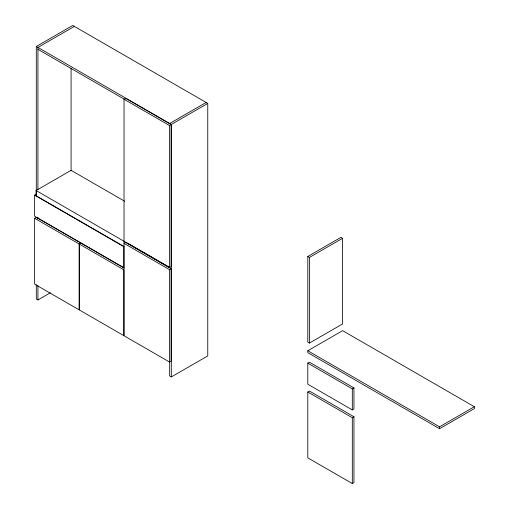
<?xml version="1.0" encoding="UTF-8"?>
<svg xmlns="http://www.w3.org/2000/svg" width="509" height="509" viewBox="0 0 509 509"><rect width="100%" height="100%" fill="white"/><g stroke="black" fill="none" stroke-linecap="round" stroke-linejoin="round"><path stroke-width="0.76" d="M36.285 194.972L36.285 46.491L72.73 25.45L207.761 103.41L207.761 355.906L171.317 376.946L169.675 376.005L169.675 361.708M74.371 26.398L37.927 47.439L37.927 189.571M171.132 268.688L169.491 269.636L124.024 243.385L125.666 242.443L171.132 268.688L171.132 361.066L169.491 362.007L124.024 335.762L124.024 99.255L125.666 98.307L171.132 124.552L171.132 266.589L169.491 267.53L36.101 190.519L36.101 195.78L124.024 246.547M36.101 190.519L71.088 170.324L124.667 201.252M34.644 195.151L123.846 246.649L123.846 267.689L34.644 216.191L34.644 195.151L36.285 194.203M169.675 123.502L206.12 102.462M124.024 99.255L169.491 125.5L171.132 124.552M36.285 46.491L171.317 124.45L207.761 103.41M34.644 218.297L79.156 243.996L79.156 309.854L34.644 284.156L34.644 218.297L36.285 217.349L124.113 268.058M79.156 243.996L80.791 243.047M79.334 244.097L123.846 269.795L123.846 335.654L79.334 309.956L79.334 244.097L80.976 243.149M36.285 284.696L36.285 298.993L37.927 299.941L50.302 292.79M307.799 256.485L340.966 237.334L342.608 238.282L342.608 323.921L309.44 343.072L307.799 342.124L307.799 256.485L309.44 257.433L342.608 238.282M307.799 350.752L342.608 330.659L474.356 406.723L474.356 408.612L439.547 428.712L307.799 352.648L307.799 350.752L439.547 426.816L474.356 406.723M307.799 363.165L309.44 362.217L353.952 387.915L353.952 408.956L352.311 409.904L307.799 384.206L307.799 363.165L352.311 388.863L353.952 387.915M307.799 391.994L309.44 391.046L353.952 416.744L353.952 482.602L352.311 483.55L307.799 457.852L307.799 391.994L352.311 417.692L353.952 416.744M37.927 49.335L125.074 99.643M127.492 243.073L169.675 267.429M439.547 426.816L439.547 428.712M352.311 388.863L352.311 409.904M352.311 417.692L352.311 483.55M309.44 257.433L309.44 343.072M171.317 124.45L171.317 376.946M169.491 125.5L169.491 267.53M169.491 269.636L169.491 362.007M71.088 68.321L71.088 170.814M37.927 217.362L37.927 218.946M37.927 285.644L37.927 299.941"/></g></svg>
